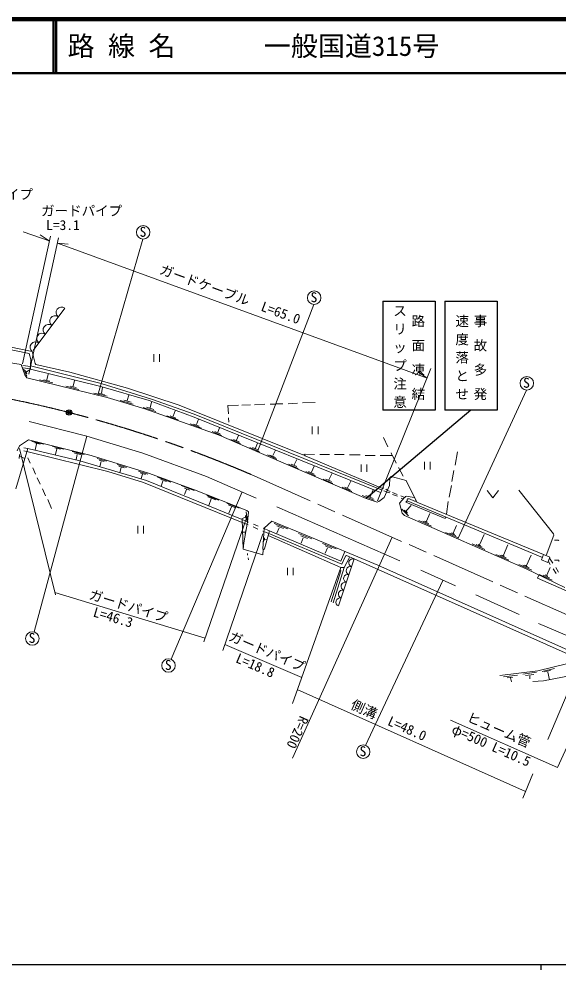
# Model space of a CAD drawing. Units: millimetres, scale not verified. Extents: x 40000 to 680000, y 20000 to 380000.
# Drawn here: x 171387 to 271390, y 204000 to 380000 of the extents above; entities that cross this region are included whole.
import ezdxf
from ezdxf.enums import TextEntityAlignment as Align

# ---------------------------------------------------------------- set-up
doc = ezdxf.new("R2010")
doc.units = ezdxf.units.MM
doc.header["$LTSCALE"] = 1000
doc.header["$PDMODE"] = 32
doc.header["$PDSIZE"] = 500
doc.linetypes.add('CHAIN', pattern=[18.5, 12, -1.5, 3.5, -1.5])
for name, color, linetype, lineweight in [('M-BGD', 7, 'Continuous', 13), ('M-BMK', 2, 'CHAIN', 13), ('M-BMK-SRVR', 3, 'Continuous', 25), ('M-STR-HTXT', 7, 'Continuous', 13), ('M-STR-STRC', 7, 'Continuous', 25), ('M-TTL', 2, 'Continuous', 140), ('M-TTL-BAND', 7, 'Continuous', 25), ('M-TTL-LINE', 7, 'Continuous', 50)]:
    doc.layers.add(name, color=color, linetype=linetype, lineweight=lineweight)
doc.layers.add('M-TTL-TXT', color=7, linetype='Continuous')
doc.styles.add('@ＭＳ ゴシック', font='')
doc.styles.add('ＭＳ ゴシック', font='')
doc.styles.get('@ＭＳ ゴシック').set_extended_font_data('@MS Gothic')
doc.styles.get('ＭＳ ゴシック').set_extended_font_data('MS Gothic')

msp = doc.modelspace()

# ---------------------------------------------------------------- linework, layer by layer
at = {"layer": 'M-BGD'}
for p, q in [((194336, 339274), (185958, 310413)), ((179862, 326476), (174000, 318650)), ((215554, 299930), (226002, 327166)), ((153781, 322510), (173847, 318446)), ((154966, 321832), (173254, 318107)), ((166312, 316922), (171811, 316081)), ((173254, 318107), (173593, 317006)), ((173593, 317006), (173496, 316018)), ((173847, 318446), (174355, 316244)), ((196375, 317982), (196375, 316582)), ((197425, 316582), (197425, 317982)), ((171811, 316081), (172492, 314128)), ((173508, 315262), (172075, 315453)), ((173508, 315665), (172095, 315853)), ((172292, 315189), (172867, 313917)), ((172789, 314682), (173367, 315067)), ((173496, 316018), (173508, 315821)), ((173508, 315821), (186632, 312519)), ((173508, 315821), (173508, 315167)), ((173508, 315167), (186547, 312011)), ((174355, 316244), (174524, 316075)), ((174524, 316075), (180790, 314636)), ((172492, 314128), (172831, 313620)), ((172602, 314921), (172862, 314354)), ((172831, 313620), (187732, 309979)), ((176563, 313212), (176797, 314281)), ((180790, 314636), (191458, 311672)), ((175175, 313243), (177624, 312643)), ((175986, 313212), (177117, 312970)), ((180042, 312054), (182491, 311453)), ((180853, 312023), (181984, 311781)), ((181430, 312023), (181664, 313092)), ((186547, 312011), (195522, 309386)), ((186632, 312519), (195945, 309640)), ((186645, 310749), (186880, 311818)), ((191458, 311672), (201025, 308540)), ((185257, 310780), (187706, 310179)), ((186068, 310749), (187199, 310507)), ((187732, 309979), (194675, 307862)), ((191430, 309383), (191721, 310397)), ((265372, 311334), (252672, 283817)), ((190129, 309409), (192506, 308707)), ((190774, 309461), (192142, 309082)), ((194357, 308087), (196734, 307385)), ((195002, 308139), (196370, 307759)), ((195522, 309386), (203819, 306338)), ((195657, 308061), (195949, 309075)), ((195945, 309640), (203819, 306846)), ((201025, 308540), (223970, 299311)), ((212032, 308540), (210084, 308455)), ((210084, 308455), (210169, 306931)), ((214233, 308624), (212624, 308540)), ((216942, 308709), (214995, 308624)), ((218890, 308709), (217874, 308709)), ((219059, 308794), (218890, 308709)), ((220244, 308794), (219059, 308794)), ((222954, 308878), (221260, 308794)), ((226256, 309048), (223885, 308963)), ((194675, 307862), (208476, 302952)), ((198755, 306585), (200838, 305836)), ((199356, 306554), (200456, 306156)), ((199933, 306468), (200308, 307474)), ((203819, 306846), (238617, 292792)), ((203819, 306338), (238363, 292368)), ((173254, 305492), (183922, 302782)), ((203071, 305049), (205154, 304300)), ((203672, 305018), (204772, 304620)), ((204249, 304932), (204624, 305939)), ((210169, 306169), (210254, 305407)), ((225709, 304556), (225709, 303156)), ((226759, 303156), (226759, 304556)), ((183922, 302782), (174171, 266563)), ((183922, 302782), (194336, 299650)), ((208953, 302862), (207169, 303653)), ((207653, 303637), (208688, 303190)), ((208194, 303528), (208535, 304357)), ((208476, 302952), (215418, 299988)), ((211670, 302077), (212011, 302906)), ((171053, 300073), (171476, 301004)), ((171476, 301004), (173170, 302105)), ((173170, 302105), (184769, 299226)), ((173777, 301839), (175974, 301308)), ((174296, 301557), (175332, 301327)), ((174646, 301359), (174397, 300197)), ((212430, 301411), (210646, 302201)), ((211129, 302186), (212164, 301739)), ((215180, 300579), (215561, 301505)), ((238871, 302528), (239718, 300835)), ((173000, 300496), (170799, 293046)), ((171477, 299422), (171400, 298660)), ((172266, 300097), (172849, 299985)), ((173000, 300496), (172285, 300631)), ((172849, 299985), (187817, 296263)), ((173000, 300496), (182652, 298210)), ((177499, 300915), (179696, 300385)), ((178019, 300634), (179054, 300403)), ((178369, 300435), (178149, 299408)), ((181256, 299936), (183458, 299417)), ((181640, 299644), (182863, 299378)), ((182177, 299417), (181951, 298471)), ((184769, 299226), (195352, 295924)), ((194336, 299650), (206105, 295332)), ((215939, 299913), (214155, 300704)), ((214639, 300688), (215674, 300241)), ((235654, 291268), (215418, 299988)), ((219164, 298525), (217380, 299316)), ((217864, 299300), (218899, 298853)), ((218405, 299191), (218884, 300192)), ((223970, 299311), (224224, 299311)), ((224393, 299480), (224224, 299311)), ((224393, 299142), (224224, 299311)), ((226086, 299396), (224393, 299480)), ((227102, 299396), (228880, 299396)), ((229812, 299396), (231590, 299396)), ((232606, 299311), (234553, 299311)), ((235484, 299226), (237347, 299226)), ((238278, 299226), (240564, 299226)), ((240310, 299734), (240480, 299226)), ((240564, 299226), (241242, 297787)), ((252587, 299904), (252164, 297448)), ((171530, 299040), (172321, 298742)), ((173000, 298803), (173424, 297787)), ((182652, 298210), (195014, 294570)), ((185884, 298679), (187601, 298142)), ((186210, 298363), (187168, 298084)), ((186622, 298123), (186377, 297211)), ((189558, 297533), (191274, 296996)), ((223103, 296828), (221319, 297618)), ((221803, 297603), (222838, 297155)), ((222344, 297493), (222823, 298494)), ((238702, 293130), (224393, 299142)), ((234766, 297579), (234766, 296179)), ((235816, 296179), (235816, 297579)), ((246487, 298053), (246487, 296653)), ((247537, 296653), (247537, 298053)), ((173932, 296940), (174440, 295755)), ((187817, 296263), (194421, 294231)), ((189884, 297217), (190842, 296938)), ((190296, 296977), (190051, 296065)), ((193525, 296296), (195241, 295758)), ((193850, 295980), (194808, 295701)), ((194262, 295739), (194020, 294937)), ((195352, 295924), (203904, 292876)), ((226298, 295451), (224514, 296241)), ((224998, 296226), (226033, 295779)), ((225539, 296117), (226036, 297237)), ((228769, 294724), (229357, 295952)), ((241665, 297025), (242512, 295416)), ((251910, 296432), (251571, 294400)), ((174778, 295078), (175286, 293892)), ((194421, 294231), (212720, 286842)), ((195014, 294570), (212703, 287391)), ((197056, 295194), (199486, 294296)), ((197668, 294756), (198680, 294382)), ((198025, 294458), (197705, 293571)), ((206105, 295332), (215334, 291352)), ((229529, 294059), (227745, 294849)), ((228228, 294834), (229263, 294386)), ((232246, 293226), (232834, 294453)), ((240310, 295332), (239210, 294231)), ((240056, 294993), (239972, 293638)), ((243104, 294570), (240310, 295332)), ((245052, 290590), (243104, 294570)), ((175710, 293046), (176302, 291776)), ((212690, 292492), (199564, 261513)), ((201414, 293641), (203844, 292742)), ((202025, 293202), (203037, 292829)), ((202382, 292905), (202063, 292017)), ((203904, 292876), (213556, 289066)), ((233006, 292560), (231222, 293351)), ((231705, 293335), (232740, 292888)), ((236439, 291583), (236976, 292838)), ((238786, 293130), (238702, 293130)), ((238871, 293300), (238786, 293130)), ((239416, 292490), (238942, 292659)), ((239972, 293638), (239040, 291437)), ((239294, 292961), (239548, 292792)), ((239548, 292453), (240056, 292284)), ((240148, 292563), (239689, 292746)), ((240564, 292368), (241411, 292030)), ((251486, 293638), (251063, 291522)), ((258116, 292761), (259166, 291361)), ((259166, 291361), (260216, 292761)), ((263932, 292792), (270367, 284748)), ((176726, 291098), (177403, 289405)), ((206147, 291841), (208414, 290926)), ((206369, 291559), (207831, 290984)), ((206986, 291191), (206522, 289994)), ((237184, 290956), (234930, 291845)), ((236981, 291237), (235601, 291790)), ((235654, 291268), (237686, 290590)), ((238024, 290675), (237686, 290590)), ((239040, 291437), (238024, 290675)), ((240564, 292030), (241496, 291691)), ((242766, 291437), (241834, 290421)), ((241834, 290421), (242342, 288558)), ((242088, 291776), (242766, 291437)), ((242173, 291352), (242427, 291183)), ((242427, 291183), (242596, 291183)), ((242766, 291437), (242850, 291437)), ((242850, 291437), (242935, 291606)), ((242935, 291606), (243104, 291691)), ((243274, 290844), (243020, 290590)), ((243020, 290590), (250301, 287542)), ((243104, 291691), (244544, 291437)), ((243274, 291014), (243358, 291183)), ((243274, 290844), (243274, 291014)), ((243274, 290844), (268327, 280349)), ((243358, 291183), (243697, 291183)), ((243697, 291183), (244628, 290760)), ((244628, 290760), (244882, 290760)), ((268528, 280882), (245052, 290590)), ((250894, 290675), (250555, 288389)), ((209873, 290370), (212141, 289455)), ((210095, 290088), (211557, 289513)), ((210713, 289720), (210249, 288523)), ((213483, 288819), (213640, 286989)), ((213556, 289066), (213894, 288812)), ((213894, 288812), (213725, 286865)), ((219144, 289744), (241919, 279753)), ((242280, 289283), (243525, 288055)), ((242735, 289110), (243314, 288547)), ((243021, 289024), (243195, 288861)), ((243162, 289024), (244017, 289960)), ((213294, 287790), (212639, 287514)), ((212703, 287391), (212878, 281870)), ((212703, 287391), (213863, 286903)), ((213321, 288142), (213413, 287601)), ((216773, 285764), (218212, 287034)), ((218212, 287034), (224816, 284325)), ((242342, 288558), (242766, 288135)), ((242766, 288135), (265287, 278229)), ((245415, 287185), (247801, 286146)), ((246158, 287066), (247301, 286575)), ((246529, 287080), (247031, 286850)), ((246825, 287052), (247452, 288483)), ((250301, 287542), (250449, 287838)), ((193376, 286191), (193376, 284791)), ((194426, 284791), (194426, 286191)), ((212720, 286842), (213803, 286387)), ((213725, 286865), (213048, 283055)), ((213366, 285391), (213259, 284633)), ((214725, 285998), (215646, 285610)), ((214784, 286515), (215706, 286127)), ((216519, 281954), (216773, 285764)), ((216568, 285222), (217651, 284766)), ((216628, 285739), (217787, 285251)), ((217789, 285256), (216858, 281954)), ((217787, 285251), (230997, 279668)), ((218652, 286632), (221144, 285618)), ((219107, 286194), (220341, 285691)), ((219537, 285804), (219131, 284814)), ((251809, 284860), (252435, 286291)), ((213241, 285026), (212816, 285050)), ((213264, 285025), (213241, 285026)), ((216748, 284106), (216676, 283231)), ((216828, 283890), (216787, 283457)), ((216861, 283681), (217234, 283592)), ((217535, 284410), (230997, 278483)), ((231166, 279076), (217651, 284766)), ((240508, 284097), (222022, 243177)), ((223140, 284791), (225632, 283776)), ((223595, 284353), (224829, 283849)), ((224025, 283963), (223619, 282973)), ((224816, 284325), (237855, 278906)), ((250398, 284993), (252785, 283954)), ((251141, 284874), (252285, 284383)), ((251513, 284888), (252014, 284658)), ((256694, 282711), (257532, 284613)), ((270452, 284494), (269012, 280684)), ((270367, 284748), (270452, 284494)), ((270536, 283563), (271298, 283563)), ((271298, 283563), (271383, 283394)), ((213048, 283055), (212878, 281870)), ((212878, 281870), (216519, 280854)), ((216604, 281785), (216519, 281954)), ((216519, 280854), (216604, 281785)), ((216858, 281954), (216604, 281785)), ((227608, 282937), (230100, 281922)), ((228062, 282499), (229296, 281995)), ((228492, 282109), (228086, 281119)), ((255283, 282844), (257670, 281805)), ((256027, 282725), (257170, 282235)), ((256398, 282740), (256900, 282509)), ((261104, 280771), (261940, 282714)), ((213725, 281108), (213725, 280769)), ((213810, 280261), (213894, 279922)), ((233452, 280092), (230567, 271370)), ((230997, 279668), (231759, 281446)), ((231844, 280600), (231166, 279076)), ((232606, 280346), (231590, 278483)), ((232013, 280684), (231844, 280600)), ((233452, 280092), (232013, 280684)), ((233452, 280092), (269097, 264259)), ((259694, 280905), (262080, 279866)), ((260437, 280785), (261580, 280295)), ((260808, 280800), (261310, 280569)), ((265381, 278890), (266218, 280772)), ((268528, 280882), (268166, 279922)), ((268166, 279922), (269351, 279414)), ((269715, 280397), (268528, 280882)), ((269351, 279414), (269715, 280397)), ((269647, 280213), (270239, 279299)), ((221118, 278447), (221118, 277047)), ((222168, 277047), (222168, 278447)), ((231590, 278483), (229558, 271964)), ((230997, 278483), (231590, 278483)), ((237855, 278906), (275616, 262058)), ((263971, 279023), (266357, 277984)), ((264714, 278904), (265858, 278413)), ((265086, 278919), (265587, 278688)), ((272484, 274758), (265287, 278229)), ((269147, 277073), (269774, 278505)), ((269418, 279596), (269766, 279059)), ((270309, 278220), (270853, 277381)), ((270536, 279838), (271383, 279838)), ((270783, 278459), (271326, 277620)), ((271383, 279838), (271383, 279584)), ((229219, 272133), (230997, 277890)), ((230997, 277890), (230912, 278060)), ((245814, 277975), (252248, 275096)), ((267658, 277044), (267404, 276536)), ((267404, 276536), (283928, 269182)), ((267737, 277207), (270123, 276168)), ((268480, 277088), (269624, 276597)), ((268851, 277102), (269353, 276871)), ((249878, 276112), (235557, 245568)), ((255974, 273403), (264017, 269762)), ((267573, 268154), (280358, 262650)), ((269097, 264259), (275532, 261380)), ((275701, 261380), (267488, 259348)), ((267488, 259348), (260461, 258502)), ((267234, 259094), (264694, 258756)), ((268300, 259252), (270570, 259814)), ((268713, 259151), (269844, 259455)), ((269330, 259135), (269648, 257718)), ((263678, 258586), (261138, 258248)), ((262828, 258207), (261816, 258078)), ((262408, 258078), (262578, 257316)), ((266726, 258671), (265202, 258502)), ((265964, 258417), (265964, 257909)), ((266557, 257401), (268504, 257486)), ((268504, 257486), (273923, 258586)), ((278785, 258315), (271125, 241496))]:
    msp.add_line(p, q, dxfattribs=at)
for centre in [(194390, 340522), (226056, 328415), (265426, 312582), (173851, 265355), (199081, 260360), (235134, 244392)]:
    msp.add_circle(centre, 1250, dxfattribs=at)
for centre, radius, start, end in [((179263, 325671), 1003, 53.35963, 232.974), ((178060, 324065), 1003, 53.35963, 232.974), ((176857, 322459), 1003, 53.35963, 232.974), ((175654, 320853), 1003, 53.35963, 232.974), ((174451, 319247), 1003, 53.35963, 232.974), ((233227, 279360), 766, 72.86763, 250.51643), ((232746, 277906), 766, 72.86763, 250.51643), ((232265, 276453), 766, 72.86763, 250.51643), ((231784, 274999), 766, 72.86763, 250.51643), ((230822, 272092), 766, 72.86763, 250.51643), ((231303, 273546), 766, 72.86763, 250.51643)]:
    msp.add_arc(centre, radius, start, end, dxfattribs=at)
at = {"layer": 'M-BMK'}
msp.add_line((214365, 295702), (272881, 269725), dxfattribs=at)
for centre, radius, start, end in [((131236, 116095), 197370, 75.49855, 104.6399), ((122528, 81172), 233361, 66.8249, 75.57554)]:
    msp.add_arc(centre, radius, start, end, dxfattribs=at)
at = {"layer": 'M-BMK-SRVR'}
msp.add_circle((180659, 307177), 500, dxfattribs=at)
msp.add_point((180659, 307177), dxfattribs=at)
at = {"layer": 'M-STR-HTXT'}
for p, q in [((177219, 339819), (172054, 316158)), ((172154, 340628), (176980, 338935)), ((176980, 338935), (175328, 340063)), ((178691, 339480), (173207, 314265)), ((178485, 338533), (246962, 313556)), ((178485, 338533), (180477, 338357)), ((247676, 315313), (237775, 290814)), ((246962, 313556), (245325, 314704)), ((178156, 273430), (171467, 300524)), ((205603, 264756), (213640, 287966)), ((216513, 284750), (209153, 263158)), ((230997, 278483), (222022, 253337)), ((178050, 273858), (205839, 265436)), ((209529, 264261), (223741, 258152)), ((275532, 261380), (269351, 246648)), ((222930, 255880), (265182, 237013)), ((271125, 241496), (251317, 250204)), ((266557, 240298), (264674, 235797))]:
    msp.add_line(p, q, dxfattribs=at)
at = {"layer": 'M-STR-STRC'}
for p, q in [((238735, 327759), (248471, 327759)), ((238735, 327759), (238735, 307608)), ((248471, 327759), (248471, 307608)), ((250233, 327759), (259970, 327759)), ((250233, 327759), (250233, 307608)), ((259970, 327759), (259970, 307608)), ((255042, 307608), (235654, 291268)), ((248471, 307608), (238735, 307608)), ((259970, 307608), (250233, 307608))]:
    msp.add_line(p, q, dxfattribs=at)
at = {"layer": 'M-TTL'}
msp.add_line((680000, 380000), (40000, 380000), dxfattribs=at)
at = {"layer": 'M-TTL-BAND'}
for p, q in [((40000, 205000), (579000, 205000)), ((268000, 205000), (268000, 204000))]:
    msp.add_line(p, q, dxfattribs=at)
at = {"layer": 'M-TTL-LINE'}
for p, q in [((177750, 380000), (177750, 370000)), ((178250, 380000), (178250, 370000)), ((40000, 370000), (680000, 370000))]:
    msp.add_line(p, q, dxfattribs=at)

# ---------------------------------------------------------------- texts
at = {"layer": 'M-BGD', "style": 'ＭＳ ゴシック'}
for p in [(193712, 339149), (225377, 327042), (264747, 311209), (173172, 263981), (198403, 258986), (234455, 243018)]:
    msp.add_text('S', height=1833, dxfattribs=at).set_placement(p, align=Align.BOTTOM_LEFT)
msp.add_text('R=200', height=1833, rotation=245.689, dxfattribs=at).set_placement((222935, 251414), align=Align.BOTTOM_LEFT)
at = {"layer": 'M-STR-HTXT', "style": 'ＭＳ ゴシック'}
for s, p in [('ガードパイプ', (158961, 346083)), ('ガードパイプ', (175481, 343043)), ('L=3.1', (176405, 340398))]:
    msp.add_text(s, height=1833, dxfattribs=at).set_placement(p, align=Align.BOTTOM_LEFT)
for s, rotation, p in [('ガードケーブル  L=65.0', 339.961, (197071, 332391)), ('ガードパイプ', 342.81, (184046, 272200)), ('L=46.3', 343.583, (184823, 268926)), ('ガードパイプ', 336.739, (209845, 264578)), ('L=18.8', 336.725, (211146, 260495)), ('側溝\u3000L=48.0', 335.937, (232422, 251954)), ('ヒューム管', 336.523, (253942, 249597)), ('φ=500 L=10.5', 336.142, (251111, 247397))]:
    msp.add_text(s, height=1833, rotation=rotation, dxfattribs=at).set_placement(p, align=Align.BOTTOM_LEFT)
at = {"layer": 'M-STR-STRC', "char_height": 1833, "attachment_point": 7, "rotation": 270, "style": '@ＭＳ ゴシック'}
for s, insert in [('\\T1.35;スリップ注意', (240789, 327272)), ('\\T1.8;路面凍結', (244156, 325369)), ('\\T1.35;速度落とせ', (252287, 325369)), ('\\T1.8;事故多発', (255654, 325369))]:
    msp.add_mtext(s, dxfattribs=dict(at, insert=insert))
at = {"layer": 'M-TTL-TXT', "style": 'ＭＳ ゴシック'}
for s, p in [('路 線 名', (180380, 375000)), ('一般国道315号', (216734, 375000))]:
    msp.add_text(s, height=3666, dxfattribs=at).set_placement(p, align=Align.MIDDLE_LEFT)

doc.saveas('drawing.dxf')
